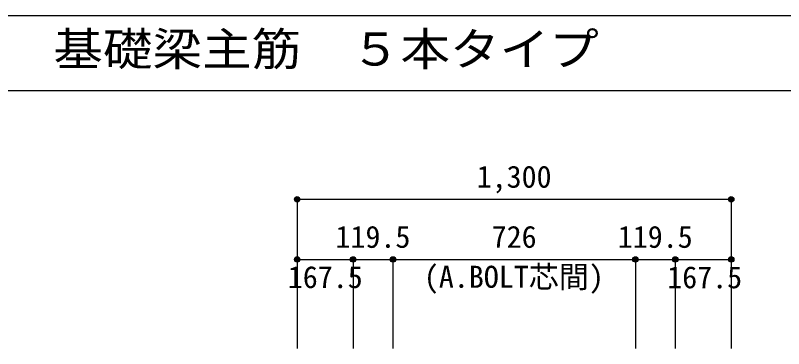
# Model space of a CAD drawing. Units: millimetres at full size, sheet at 1:30. Extents: x -5973 to 5954, y -4195 to 4201.
# Drawn here: x -942 to 1359, y 3203 to 4201 of the extents above; entities that cross this region are included whole.
import ezdxf
from ezdxf.enums import TextEntityAlignment as Align

# ---------------------------------------------------------------- set-up
doc = ezdxf.new("R2010")
doc.units = ezdxf.units.MM
doc.header["$LTSCALE"] = 30
doc.header["$PDMODE"] = 32
doc.header["$PDSIZE"] = 15
for name, color, linetype in [('0-7_文字', 4, 'Continuous'), ('0-D_寸法', 4, 'Continuous'), ('6-7_文字', 7, 'Continuous'), ('F-0_枠', 6, 'Continuous')]:
    doc.layers.add(name, color=color, linetype=linetype)
doc.styles.add('ＭＳ ゴシック', font='')
doc.styles.get('ＭＳ ゴシック').set_extended_font_data('MS Gothic')

msp = doc.modelspace()

# ---------------------------------------------------------------- linework, layer by layer
at = {"layer": '0-D_寸法'}
for p, q in [((-97.56, 3650.34), (-97.56, 3470.34)), ((-97.56, 3650.34), (-97.56, 3470.34)), ((-97.56, 3650.34), (1202.44, 3650.34)), ((1202.44, 3650.34), (1202.44, 3470.34)), ((-97.56, 3470.34), (69.94, 3470.34)), ((-97.56, 3470.34), (-97.56, 3203.3)), ((69.94, 3470.34), (69.94, 3203.3)), ((69.94, 3470.34), (189.44, 3470.34)), ((189.44, 3470.34), (189.44, 3203.3)), ((189.44, 3470.34), (915.44, 3470.34)), ((915.44, 3470.34), (915.44, 3203.3)), ((915.44, 3470.34), (1034.94, 3470.34)), ((1034.94, 3470.34), (1034.94, 3203.3)), ((1034.94, 3470.34), (1202.44, 3470.34)), ((1202.44, 3470.34), (1202.44, 3203.3)), ((1202.44, 3470.34), (1202.44, 3203.3))]:
    msp.add_line(p, q, dxfattribs=at)
for centre, radius in [((-97.56, 3650.34), 8), ((-97.56, 3650.34), 7.2), ((-97.56, 3650.34), 6.4), ((-97.56, 3650.34), 5.6), ((-97.56, 3650.34), 4.8), ((-97.56, 3650.34), 4), ((-97.56, 3650.34), 3.2), ((-97.56, 3650.34), 2.4), ((-97.56, 3650.34), 1.6), ((-97.56, 3650.34), 0.8), ((1202.44, 3650.34), 8), ((1202.44, 3650.34), 7.2), ((1202.44, 3650.34), 6.4), ((1202.44, 3650.34), 5.6), ((1202.44, 3650.34), 4.8), ((1202.44, 3650.34), 4), ((1202.44, 3650.34), 3.2), ((1202.44, 3650.34), 2.4), ((1202.44, 3650.34), 1.6), ((1202.44, 3650.34), 0.8), ((-97.56, 3470.34), 8), ((-97.56, 3470.34), 7.2), ((-97.56, 3470.34), 6.4), ((-97.56, 3470.34), 5.6), ((-97.56, 3470.34), 4.8), ((69.94, 3470.34), 8), ((69.94, 3470.34), 7.2), ((69.94, 3470.34), 6.4), ((69.94, 3470.34), 5.6), ((69.94, 3470.34), 4.8), ((189.44, 3470.34), 8), ((189.44, 3470.34), 7.2), ((189.44, 3470.34), 6.4), ((189.44, 3470.34), 5.6), ((189.44, 3470.34), 4.8), ((915.44, 3470.34), 8), ((915.44, 3470.34), 7.2), ((915.44, 3470.34), 6.4), ((915.44, 3470.34), 5.6), ((915.44, 3470.34), 4.8), ((1034.94, 3470.34), 8), ((1034.94, 3470.34), 7.2), ((1034.94, 3470.34), 6.4), ((1034.94, 3470.34), 5.6), ((1034.94, 3470.34), 4.8), ((1202.44, 3470.34), 8), ((1202.44, 3470.34), 7.2), ((1202.44, 3470.34), 6.4), ((1202.44, 3470.34), 5.6), ((1202.44, 3470.34), 4.8), ((-97.56, 3470.34), 4), ((-97.56, 3470.34), 3.2), ((-97.56, 3470.34), 2.4), ((-97.56, 3470.34), 1.6), ((-97.56, 3470.34), 0.8), ((69.94, 3470.34), 4), ((69.94, 3470.34), 3.2), ((69.94, 3470.34), 2.4), ((69.94, 3470.34), 1.6), ((69.94, 3470.34), 0.8), ((189.44, 3470.34), 4), ((189.44, 3470.34), 3.2), ((189.44, 3470.34), 2.4), ((189.44, 3470.34), 1.6), ((189.44, 3470.34), 0.8), ((915.44, 3470.34), 4), ((915.44, 3470.34), 3.2), ((915.44, 3470.34), 2.4), ((915.44, 3470.34), 1.6), ((915.44, 3470.34), 0.8), ((1034.94, 3470.34), 4), ((1034.94, 3470.34), 3.2), ((1034.94, 3470.34), 2.4), ((1034.94, 3470.34), 1.6), ((1034.94, 3470.34), 0.8), ((1202.44, 3470.34), 4), ((1202.44, 3470.34), 3.2), ((1202.44, 3470.34), 2.4), ((1202.44, 3470.34), 1.6), ((1202.44, 3470.34), 0.8)]:
    msp.add_circle(centre, radius, dxfattribs=at)
at = {"layer": '0-D_寸法', "color": 7}
for p in [(-97.56, 3650.34), (-97.56, 3650.34), (1202.44, 3650.34), (-97.56, 3470.34), (-97.56, 3470.34), (69.94, 3470.34), (69.94, 3470.34), (189.44, 3470.34), (189.44, 3470.34), (915.44, 3470.34), (915.44, 3470.34), (1034.94, 3470.34), (1034.94, 3470.34), (1202.44, 3470.34), (1202.44, 3470.34)]:
    msp.add_point(p, dxfattribs=at)
at = {"layer": 'F-0_枠'}
msp.add_line((-5972.88, 4201.15), (5954.1, 4201.15), dxfattribs=at)
at = {"layer": 'F-0_枠', "color": 2}
msp.add_line((-5972.88, 3976.15), (3723.6, 3976.15), dxfattribs=at)

# ---------------------------------------------------------------- texts
at = {"layer": '0-7_文字', "style": 'ＭＳ ゴシック'}
msp.add_text('(A.BOLT芯間)', height=65.98, dxfattribs=at).set_placement((281.92, 3365.58), align=Align.BOTTOM_LEFT)
at = {"layer": '0-D_寸法', "style": 'ＭＳ ゴシック'}
for s, p in [('1,300', (439.94, 3665.34)), ('119.5', (17.19, 3485.34)), ('726', (484.94, 3485.34)), ('119.5', (862.69, 3485.34)), ('167.5', (-125.62, 3364.69)), ('167.5', (1010.78, 3364.21))]:
    msp.add_text(s, height=65.98, dxfattribs=at).set_placement(p, align=Align.BOTTOM_LEFT)
at = {"layer": '6-7_文字', "color": 2, "style": 'ＭＳ ゴシック', "width": 1.1}
msp.add_text('\u3000\u3000基礎梁主筋\u3000５本タイプ', height=98.97, dxfattribs=at).set_placement((-1124.64, 4021.15), align=Align.BOTTOM_LEFT)

doc.saveas('drawing.dxf')
